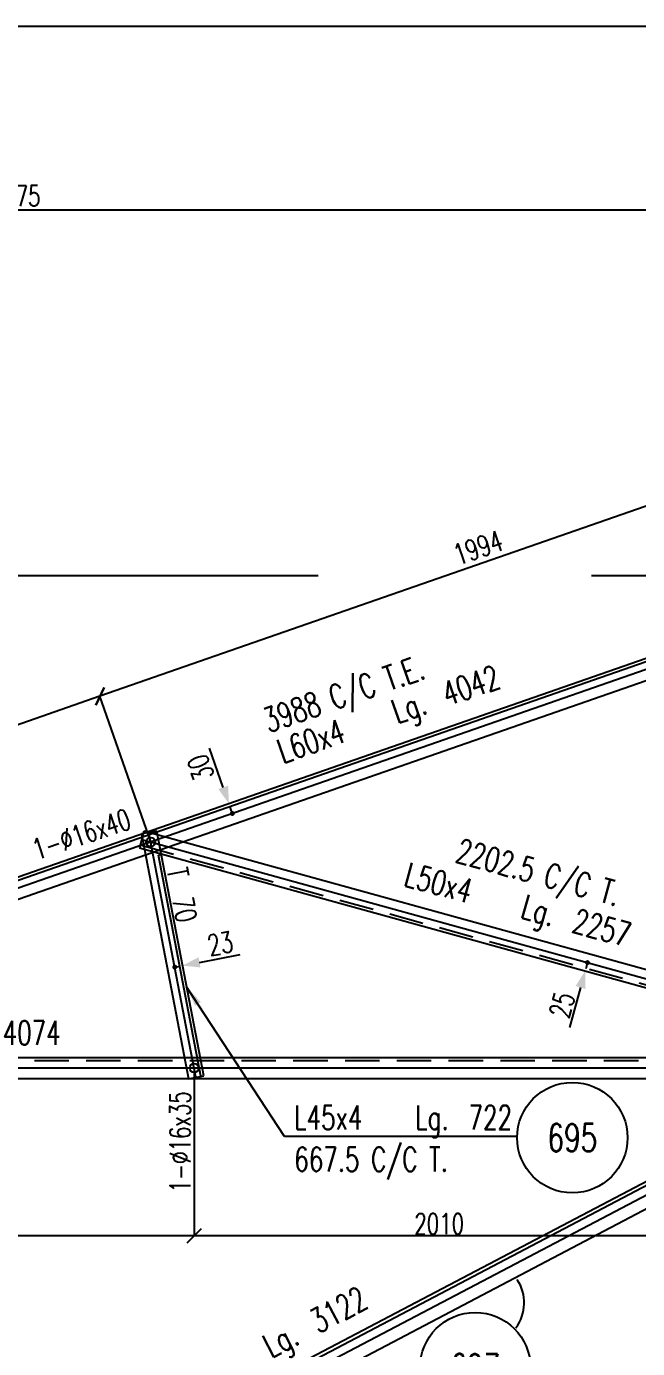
# Model space of a CAD drawing. Extents: x 669586 to 685806, y -4580 to 6900.
# Drawn here: x 675552 to 677322, y 3069 to 6900 of the extents above; entities that cross this region are included whole.
import ezdxf
from ezdxf.enums import TextEntityAlignment as Align

# ---------------------------------------------------------------- set-up
doc = ezdxf.new("R2010")
doc.units = 0
doc.header["$LTSCALE"] = 200
doc.header["$MEASUREMENT"] = 0
doc.linetypes.add('DASHED', pattern=[0.75, 0.5, -0.25])
doc.layers.get('0').update_dxf_attribs({"linetype": 'CONTINUOUS'})
for name, color, linetype in [('ASSI', 6, 'CONTINUOUS'), ('BOLLINI_1', 7, 'CONTINUOUS'), ('FORI', 2, 'CONTINUOUS'), ('LINEA_ANG', 2, 'CONTINUOUS'), ('LS', 7, 'CONTINUOUS'), ('QT_MAL', 7, 'CONTINUOUS'), ('QT_MPR', 7, 'CONTINUOUS'), ('TRAT-Y', 7, 'DASHED')]:
    doc.layers.add(name, color=color, linetype=linetype)
doc.styles.add('QUOTE', font='ROMANS8.SHX', dxfattribs={"width": 0.7})
doc.styles.add('RQL', font='ROMANS8.SHX', dxfattribs={"width": 0.7})
doc.styles.add('RS', font='ROMANS8.shx', dxfattribs={"width": 0.7})
doc.styles.get("Standard").update_dxf_attribs({"font": 'ROMANS8.SHX', "width": 0.7})
doc.dimstyles.new('FRECCE1', dxfattribs={"dimtxt": 60, "dimasz": 6.66, "dimexe": 0, "dimexo": 0, "dimgap": 1, "dimtad": 1, "dimzin": 0, "dimdsep": 46, "dimtxsty": 'RS', "dimblk1": 'QUOTP', "dimblk2": 'QUOTF', "dimsah": 1, "dimcen": 0, "dimclrd": 2, "dimclre": 2, "dimclrt": 7, "dimadec": 0, "dimazin": 0, "dimtfac": 1, "dimtix": 1, "dimtmove": 2, "dimatfit": 3, "dimldrblk": 'QUOTP', "dimfxl": 1, "dimtolj": 1, "dimtzin": 0, "dimarcsym": 0})
doc.dimstyles.new('TRATTO', dxfattribs={"dimscale": 0, "dimtxt": 60, "dimasz": 40, "dimexe": 0, "dimexo": 0, "dimgap": 5, "dimtad": 1, "dimrnd": 0.5, "dimdsep": 46, "dimtxsty": 'RS', "dimblk1": 'OBLIQUE', "dimblk2": 'OBLIQUE', "dimsah": 1, "dimcen": 0.09, "dimclrd": 2, "dimclre": 2, "dimclrt": 7, "dimadec": 0, "dimazin": 0, "dimtfac": 1, "dimtix": 1, "dimtmove": 2, "dimatfit": 3, "dimfxl": 1, "dimtolj": 1, "dimtzin": 0, "dimarcsym": 0})

# ---------------------------------------------------------------- blocks, each defined once
blk = doc.blocks.new('_OBLIQUE')
at = {"color": 0, "linetype": 'ByBlock'}
blk.add_line((-0.5, -0.5), (0.5, 0.5), dxfattribs=at)
blk = doc.blocks.new('*D18')
at = {"layer": 'LS', "color": 2, "lineweight": -2, "transparency": 16777216}
for p, q in [((672687.1, 5308.5), (672687.1, 6368)), ((672687.1, 6368), (677828.7, 6368)), ((677828.7, 5308.5), (677828.7, 6368))]:
    blk.add_line(p, q, dxfattribs=at)
at = {"layer": 'LS', "color": 2, "lineweight": -2, "transparency": 16777216, "xscale": 40, "yscale": 40, "zscale": 40, "rotation": 180}
blk.add_blockref('_OBLIQUE', (672687.1, 6368), dxfattribs=at)
at = {"layer": 'LS', "color": 2, "lineweight": -2, "transparency": 16777216, "xscale": 40, "yscale": 40, "zscale": 40}
blk.add_blockref('_OBLIQUE', (677828.7, 6368), dxfattribs=at)
at = {"layer": 'LS', "color": 7, "transparency": 16777216, "insert": (675257.9, 6405.9), "char_height": 60, "attachment_point": 5, "style": 'RS'}
blk.add_mtext('\\A1;5141.5 SUR TRUSQ. 75', dxfattribs=at)
blk = doc.blocks.new('ASSE98')
blk.add_line((0, 0), (1, 0))
at = {"color": 7, "style": 'QUOTE', "width": 0.5, "flags": 1}
for tag, p in [('TI', (1.38308, 6.82731)), ('DI_S', (1.38308, 6.42178)), ('D_S', (1.38308, 6.02092)), ('E_S', (1.38308, 5.68065)), ('NFORI', (1.36454, 5.29792)), ('ALAR', (1.36349, 4.93246)), ('FAM', (1.3775, 4.54645)), ('ALA', (1.38308, 4.19257)), ('DISP2', (1.38308, 3.84971)), ('DISP1', (1.38308, 3.50686)), ('PINZAF', (1.38308, 3.164)), ('PINZAI', (1.38308, 2.82114)), ('TRP', (1.38308, 2.47829)), ('NP', (1.38308, 2.13543)), ('SV', (1.38308, 1.79257)), ('PESO', (1.38308, 1.44971)), ('QUA', (1.38308, 1.10686)), ('LUN', (1.38308, 0.764)), ('PROF', (1.38308, 0.42114)), ('POS', (1.38308, 0.07829))]:
    blk.add_attdef(tag, p, '', height=0.2, dxfattribs=at)
at = {"color": 7, "flags": 1}
for tag, p in [('LAV1', (3.07431, 6.82847)), ('LAV2', (3.07431, 6.49513)), ('LAV3', (3.07431, 6.1618)), ('LAV4', (3.07431, 5.82847)), ('LAV5', (3.07431, 5.49513)), ('LAV6', (3.07431, 5.1618)), ('LAV7', (3.07431, 4.82847)), ('LAV8', (3.07431, 4.49513)), ('LAV9', (3.07431, 4.1618)), ('LAV10', (3.07431, 3.82847))]:
    blk.add_attdef(tag, p, '', height=0.2, dxfattribs=at)
blk = doc.blocks.new('16')
blk.add_circle((0, 0), 1)
blk = doc.blocks.new('*D29')
at = {"layer": 'QT_MPR', "color": 2, "lineweight": -2, "transparency": 16777216}
for p, q in [((677648.2, 5614.5), (675765, 4959.1)), ((677795, 5192.5), (677648.2, 5614.5)), ((675911.8, 4537.1), (675765, 4959.1))]:
    blk.add_line(p, q, dxfattribs=at)
at = {"layer": 'QT_MPR', "color": 2, "lineweight": -2, "transparency": 16777216, "xscale": 40, "yscale": 40, "zscale": 40}
for p, rotation in [((677648.2, 5614.5), 19.18916575412428), ((675765, 4959.1), 199.1891657541243)]:
    blk.add_blockref('_OBLIQUE', p, dxfattribs=dict(at, rotation=rotation))
at = {"layer": 'QT_MPR', "color": 7, "transparency": 16777216, "insert": (676860.3, 5389.5), "char_height": 60, "attachment_point": 5, "rotation": 19.1892, "style": 'RS'}
blk.add_mtext('\\A1;1994', dxfattribs=at)
blk = doc.blocks.new('*D30')
at = {"layer": 'QT_MPR', "color": 2, "lineweight": -2, "transparency": 16777216}
for p, q in [((675765, 4959.1), (673881.7, 4303.7)), ((675911.8, 4537.1), (675765, 4959.1)), ((674028.5, 3881.7), (673881.7, 4303.7))]:
    blk.add_line(p, q, dxfattribs=at)
at = {"layer": 'QT_MPR', "color": 2, "lineweight": -2, "transparency": 16777216, "xscale": 40, "yscale": 40, "zscale": 40}
for p, rotation in [((675765, 4959.1), 19.18916575412428), ((673881.7, 4303.7), 199.1891657541243)]:
    blk.add_blockref('_OBLIQUE', p, dxfattribs=dict(at, rotation=rotation))
at = {"layer": 'QT_MPR', "color": 7, "transparency": 16777216, "insert": (674811.8, 4664.5), "char_height": 60, "attachment_point": 5, "rotation": 19.1892, "style": 'RS'}
blk.add_mtext('\\A1;1994', dxfattribs=at)
blk = doc.blocks.new('*D31')
at = {"layer": 'QT_MPR', "color": 2, "lineweight": -2, "transparency": 16777216}
for p, q in [((676037.8, 3881.7), (676037.8, 3395.8)), ((678047.8, 3881.7), (678047.8, 3395.8)), ((678047.8, 3395.8), (676037.8, 3395.8))]:
    blk.add_line(p, q, dxfattribs=at)
at = {"layer": 'QT_MPR', "color": 2, "lineweight": -2, "transparency": 16777216, "xscale": 40, "yscale": 40, "zscale": 40, "rotation": 180}
blk.add_blockref('_OBLIQUE', (676037.8, 3395.8), dxfattribs=at)
at = {"layer": 'QT_MPR', "color": 2, "lineweight": -2, "transparency": 16777216, "xscale": 40, "yscale": 40, "zscale": 40}
blk.add_blockref('_OBLIQUE', (678047.8, 3395.8), dxfattribs=at)
at = {"layer": 'QT_MPR', "color": 7, "transparency": 16777216, "insert": (676747.6, 3430.8), "char_height": 60, "attachment_point": 5, "style": 'RS'}
blk.add_mtext('\\A1;2010', dxfattribs=at)
blk = doc.blocks.new('*D32')
at = {"layer": 'QT_MPR', "color": 2, "lineweight": -2, "transparency": 16777216}
for p, q in [((674028.5, 3881.7), (674028.5, 3395.8)), ((676037.8, 3881.7), (676037.8, 3395.8)), ((676037.8, 3395.8), (674028.5, 3395.8))]:
    blk.add_line(p, q, dxfattribs=at)
at = {"layer": 'QT_MPR', "color": 2, "lineweight": -2, "transparency": 16777216, "xscale": 40, "yscale": 40, "zscale": 40, "rotation": 180}
blk.add_blockref('_OBLIQUE', (674028.5, 3395.8), dxfattribs=at)
at = {"layer": 'QT_MPR', "color": 2, "lineweight": -2, "transparency": 16777216, "xscale": 40, "yscale": 40, "zscale": 40}
blk.add_blockref('_OBLIQUE', (676037.8, 3395.8), dxfattribs=at)
at = {"layer": 'QT_MPR', "color": 7, "transparency": 16777216, "insert": (675033.2, 3430.8), "char_height": 60, "attachment_point": 5, "style": 'RS'}
blk.add_mtext('\\A1;2010', dxfattribs=at)
blk = doc.blocks.new('QUOTP')
at = {"layer": 'ASSI', "color": 2, "const_width": 1.07}
blk.add_lwpolyline([(-0.53, 0, 1), (0.53, 0, 1)], format="xyb", close=True, dxfattribs=at)
blk = doc.blocks.new('QUOTF')
at = {"layer": 'LS', "color": 2}
blk.add_line((7.5, 0), (25.5, 0), dxfattribs=at)
blk.add_solid([(7.5, 2.25), (0, 0), (7.5, -2.25)], dxfattribs=at)
blk = doc.blocks.new('*D49')
at = {"layer": 'QT_MAL', "color": 2, "lineweight": -2, "transparency": 16777216}
for p, q in [((676138.5, 4647.8), (676138.5, 4647.8)), ((676146.2, 4625.7), (676140.7, 4641.5)), ((676148.4, 4619.5), (676148.4, 4619.5))]:
    blk.add_line(p, q, dxfattribs=at)
at = {"layer": 'QT_MAL', "color": 2, "lineweight": -2, "transparency": 16777216, "xscale": 6.66, "yscale": 6.66, "zscale": 6.66}
for name, p, rotation in [('QUOTF', (676138.5, 4647.8), 109.1891657541243), ('QUOTP', (676148.4, 4619.5), 289.1891657541242)]:
    blk.add_blockref(name, p, dxfattribs=dict(at, rotation=rotation))
at = {"layer": 'QT_MAL', "color": 7, "transparency": 16777216, "insert": (676056, 4751.9), "char_height": 60, "attachment_point": 5, "rotation": 109.1892, "style": 'RS'}
blk.add_mtext('\\A1;30', dxfattribs=at)
blk = doc.blocks.new('*D133')
at = {"layer": 'QT_MAL', "color": 2, "lineweight": -2, "transparency": 16777216}
for p, q in [((677175.3, 4181), (677172.2, 4169.7)), ((677177.1, 4187.4), (677177.1, 4187.4)), ((677170.4, 4163.3), (677170.4, 4163.3))]:
    blk.add_line(p, q, dxfattribs=at)
at = {"layer": 'QT_MAL', "color": 2, "lineweight": -2, "transparency": 16777216, "xscale": 6.66, "yscale": 6.66, "zscale": 6.66}
for name, p, rotation in [('QUOTP', (677177.1, 4187.4), 74.54987337996505), ('QUOTF', (677170.4, 4163.3), 254.549873379965)]:
    blk.add_blockref(name, p, dxfattribs=dict(at, rotation=rotation))
at = {"layer": 'QT_MAL', "color": 7, "transparency": 16777216, "insert": (677103.6, 4064.5), "char_height": 60, "attachment_point": 5, "rotation": 74.5499, "style": 'RS'}
blk.add_mtext('\\A1;25', dxfattribs=at)
blk = doc.blocks.new('*D134')
at = {"layer": 'QT_MAL', "color": 2, "lineweight": -2, "transparency": 16777216}
blk.add_line((675988.1, 4175.5), (675997.6, 4177.4), dxfattribs=at)
at = {"layer": 'QT_MAL', "color": 2, "lineweight": -2, "transparency": 16777216, "xscale": 6.66, "yscale": 6.66, "zscale": 6.66}
for name, p, rotation in [('QUOTF', (676004.2, 4178.6), 10.88209156020456), ('QUOTP', (675981.6, 4174.3), 190.8820915602046)]:
    blk.add_blockref(name, p, dxfattribs=dict(at, rotation=rotation))
at = {"layer": 'QT_MAL', "color": 7, "transparency": 16777216, "insert": (676113.4, 4242.7), "char_height": 60, "attachment_point": 5, "rotation": 10.8821, "style": 'RS'}
blk.add_mtext('\\A1;23', dxfattribs=at)
blk = doc.blocks.new('bull')
at = {"style": 'RS', "width": 0.7, "flags": 1}
for tag, p in [('NN', (-12.25, 0)), ('DIAMETRO', (0, -4.86)), ('SERRAGGIO', (0, -9.71)), ('LUNGHEZZA', (0, -14.57)), ('NB', (0, -19.43)), ('TIPO', (0, -24.12)), ('EL', (-0.14, -29))]:
    blk.add_attdef(tag, p, '', height=3, dxfattribs=at)
at = {"style": 'RS', "width": 0.7}
blk.add_attdef('BULLONE', (0, 0), '', height=3, dxfattribs=at)
blk = doc.blocks.new('xxx')
blk.add_circle((0, 0), 8)
at = {"color": 3, "style": 'RQL', "width": 0.7}
blk.add_attdef('POS', text='', height=4, dxfattribs=at).set_placement((0, 0), align=Align.MIDDLE)
at = {"color": 3, "style": 'RQL', "width": 0.7, "flags": 1}
blk.add_attdef('POS1', (-0.39, -5.42), '', height=2, dxfattribs=at)
at = {"style": 'RQL', "width": 0.7, "flags": 1}
blk.add_attdef('TIPO', (-0.39, -8.66), '', height=2, dxfattribs=at)

msp = doc.modelspace()

# ---------------------------------------------------------------- linework, layer by layer
at = {"layer": 'ASSI', "color": 2}
msp.add_line((672687.136, 5308.467), (676397.321, 5308.467), dxfattribs=at)
at = {"layer": 'LINEA_ANG'}
for p, q in [((677810.671, 5229.731), (673993.251, 3901.173)), ((674012.972, 3844.507), (677830.392, 5173.064)), ((675892.457, 4568.408), (675879.137, 4520.215)), ((675929.204, 4568.529), (675885.013, 4560.033)), ((675885.013, 4560.033), (676021.319, 3851.016)), ((678067.895, 3967.145), (675892.457, 4568.408)), ((676065.51, 3859.512), (675929.204, 4568.529)), ((675879.137, 4520.215), (678054.575, 3918.951)), ((675942.419, 4499.787), (675934.072, 4498.183)), ((678074.826, 3911.684), (674000.826, 3911.684)), ((678055.45, 3925.226), (675291.643, 2473.244)), ((674000.826, 3851.684), (678074.826, 3851.684)), ((675324.198, 2411.275), (678088.006, 3863.257)), ((676021.319, 3851.016), (676065.51, 3859.512))]:
    msp.add_line(p, q, dxfattribs=at)
at = {"layer": 'LINEA_ANG', "color": 2}
for p, q in [((677813.629, 5221.231), (673996.209, 3892.673)), ((676057.162, 3857.907), (675934.072, 4498.183)), ((678060.566, 3915.488), (675296.759, 2463.506))]:
    msp.add_line(p, q, dxfattribs=at)
at = {"layer": 'LS', "color": 2}
msp.add_line((677188.444, 5308.467), (678093.856, 5308.467), dxfattribs=at)
at = {"layer": 'LS', "color": 6}
for p, q in [((676299.144, 3683.262), (676015.889, 4117.621)), ((676973.451, 3683.262), (676299.144, 3683.262))]:
    msp.add_line(p, q, dxfattribs=at)
at = {"layer": 'LS', "color": 8}
msp.add_lwpolyline([(669586.361, 6899.738), (669586.361, -4580.262), (682306.361, -4580.262), (682306.361, -2980.262), (685806.361, -2980.262), (685806.361, 6899.738), (669586.361, 6899.738)], close=True, dxfattribs=at)
at = {"layer": 'LS', "color": 6}
msp.add_arc((676871.592, 3201.613), 122.289, 323.576003, 33.52137, dxfattribs=at)
msp.add_solid([(676040.287, 4061.901), (676015.889, 4117.621), (676057.04, 4072.826)], dxfattribs=at)
at = {"layer": 'TRAT-Y'}
for p, q in [((675881.402, 4528.408), (678056.84, 3927.144)), ((678074.826, 3902.684), (674000.826, 3902.684))]:
    msp.add_line(p, q, dxfattribs=at)

# ---------------------------------------------------------------- block references
at = {"layer": 'ASSI'}
ref = msp.add_blockref('ASSE98', (677820.532, 5201.397), dxfattribs=dict(at, xscale=4042, zscale=4042, rotation=199.1891657541243))
ref.add_attrib('PROF', 'L60x4', (676294.651, 4763.745), dxfattribs={"layer": '0', "color": 2, "height": 70, "rotation": 19.189166, "style": 'QUOTE', "width": 0.7})
ref.add_attrib('LUN', '4042', (676771.467, 4929.689), dxfattribs={"layer": '0', "color": 2, "height": 70, "rotation": 19.189166, "style": 'QUOTE', "width": 0.7})
ref.add_attrib('PESO', '3988 C/C T.E.', (676253.218, 4852.786), dxfattribs={"layer": '0', "color": 2, "height": 70, "rotation": 19.189166, "style": 'QUOTE', "width": 0.7})
ref.add_attrib('SV', 'Lg.', (676625.897, 4879.027), dxfattribs={"layer": '0', "color": 2, "height": 70, "rotation": 19.189166, "style": 'QUOTE', "width": 0.7})
ref.add_attrib('LAV1', 'A  45%%d', (677480.399, 5138.155), dxfattribs={"layer": '0', "color": 254, "height": 60, "rotation": 19.189166, "width": 0.7})
ref = msp.add_blockref('ASSE98', (676042.923, 3855.17), dxfattribs=dict(at, xscale=721.9999999999999, zscale=721.9999999999999, rotation=100.8820915602045))
ref.add_attrib('PROF', 'L45x4', (676327.81, 3703.544), dxfattribs={"layer": '0', "color": 2, "height": 70, "style": 'QUOTE', "width": 0.7})
ref.add_attrib('LUN', '722', (676832.677, 3703.544), dxfattribs={"layer": '0', "color": 2, "height": 70, "style": 'QUOTE', "width": 0.7})
ref.add_attrib('PESO', '667.5 C/C T.', (676327.81, 3582.549), dxfattribs={"layer": '0', "color": 2, "height": 70, "style": 'QUOTE', "width": 0.7})
ref.add_attrib('SV', 'Lg.', (676678.544, 3703.544), dxfattribs={"layer": '0', "color": 2, "height": 70, "style": 'QUOTE', "width": 0.7})
ref.add_attrib('LAV1', 'T  70', (675957.43, 4456.005), dxfattribs={"layer": '0', "color": 254, "height": 60, "rotation": -79.117908, "width": 0.7})
ref = msp.add_blockref('ASSE98', (675885.797, 4544.312), dxfattribs=dict(at, xscale=2257, zscale=2257, rotation=344.549873379965))
ref.add_attrib('PROF', 'L50x4', (676642.03, 4411.444), dxfattribs={"layer": '0', "color": 2, "height": 70, "rotation": 344.549873, "style": 'QUOTE', "width": 0.7})
ref.add_attrib('LUN', '2257', (677128.652, 4276.948), dxfattribs={"layer": '0', "color": 2, "height": 70, "rotation": 344.549873, "style": 'QUOTE', "width": 0.7})
ref.add_attrib('PESO', '2202.5 C/C T.', (676790.955, 4480.316), dxfattribs={"layer": '0', "color": 2, "height": 70, "rotation": 344.549873, "style": 'QUOTE', "width": 0.7})
ref.add_attrib('SV', 'Lg.', (676980.089, 4318.009), dxfattribs={"layer": '0', "color": 2, "height": 70, "rotation": 344.549873, "style": 'QUOTE', "width": 0.7})
ref = msp.add_blockref('ASSE98', (678074.826, 3881.684), dxfattribs=dict(at, xscale=4074, zscale=4074, rotation=180))
ref.add_attrib('PROF', 'L60x4', (674978.224, 3948.746), dxfattribs={"layer": '0', "color": 2, "height": 70, "style": 'QUOTE', "width": 0.7})
ref.add_attrib('LUN', '4074', (675483.091, 3948.746), dxfattribs={"layer": '0', "color": 2, "height": 70, "style": 'QUOTE', "width": 0.7})
ref.add_attrib('PESO', '4020 C/C T.E.', (675026.799, 3759.557), dxfattribs={"layer": '0', "color": 2, "height": 70, "style": 'QUOTE', "width": 0.7})
ref.add_attrib('SV', 'Lg.', (675328.958, 3948.746), dxfattribs={"layer": '0', "color": 2, "height": 70, "style": 'QUOTE', "width": 0.7})
ref = msp.add_blockref('ASSE98', (678071.728, 3894.241), dxfattribs=dict(at, xscale=3122, zscale=3122, rotation=207.7154487364759))
ref.add_attrib('PROF', 'L70x5', (675953.817, 2878.381), dxfattribs={"layer": '0', "color": 2, "height": 70, "rotation": 27.715449, "style": 'QUOTE', "width": 0.7})
ref.add_attrib('LUN', '3122', (676397.867, 3111.666), dxfattribs={"layer": '0', "color": 2, "height": 70, "rotation": 27.715449, "style": 'QUOTE', "width": 0.7})
ref.add_attrib('PESO', '3068 C/C T.', (676228.938, 2751.45), dxfattribs={"layer": '0', "color": 2, "height": 70, "rotation": 27.715449, "style": 'QUOTE', "width": 0.7})
ref.add_attrib('SV', 'Lg.', (676261.418, 3039.981), dxfattribs={"layer": '0', "color": 2, "height": 70, "rotation": 27.715449, "style": 'QUOTE', "width": 0.7})
at = {"layer": 'BOLLINI_1', "xscale": 19.99799999950235, "yscale": 19.99799999950235, "zscale": 19.99799999950235}
for p, values in [((677133.405, 3680.129), {'POS': '695'}), ((676852.045, 3013.645), {'POS': '697'})]:
    msp.add_blockref('xxx', p, dxfattribs=at).add_auto_attribs(values)
at = {"layer": 'FORI', "xscale": 13, "yscale": 13, "zscale": 13}
for p in [(675911.821, 4537.119), (676037.826, 3881.684)]:
    msp.add_blockref('16', p, dxfattribs=at)
at = {"layer": 'LS', "color": 7}
for p, xscale, yscale, zscale, rotation, values in [((675581.868, 4483.969), 20.00000000000001, 20.00000000000001, 20.00000000000001, 18.51233181241057, {'BULLONE': '1-%%c16x40                '}), ((676027.007, 3521.407), 20, 20, 20, 90, {'BULLONE': '1-%%c16x35                '})]:
    msp.add_blockref('bull', p, dxfattribs=dict(at, xscale=xscale, yscale=yscale, zscale=zscale, rotation=rotation)).add_auto_attribs(values)

# ---------------------------------------------------------------- dimensions: what is measured, and where the dimension line sits
at = {"layer": 'LS'}
dim = msp.add_linear_dim(base=(677828.675, 6368), p1=(672687.136, 5308.467), p2=(677828.675, 5308.467), text='<> SUR TRUSQ. 75', dimstyle='TRATTO', override={"dimscale": 1}, dxfattribs=at)
dim.commit()
dim.dimension.update_dxf_attribs({"geometry": '*D18', "text_midpoint": (675257.906, 6405.857)})
at = {"layer": 'QT_MAL'}
for base, p1, p2, angle, text, picture, middle in [((676138.539, 4647.787), (676148.399, 4619.454), (676138.539, 4647.787), 109.189166, '30', '*D49', (676056.02, 4751.888)), ((676004.161, 4178.626), (675981.575, 4174.284), (676004.161, 4178.626), 10.882092, '23', '*D134', (676113.441, 4242.672)), ((677170.401, 4163.326), (677177.061, 4187.423), (677170.401, 4163.326), 74.549873, '25', '*D133', (677103.612, 4064.524))]:
    dim = msp.add_linear_dim(base=base, p1=p1, p2=p2, angle=angle, text=text, dimstyle='FRECCE1', dxfattribs=at)
    dim.commit()
    dim.dimension.update_dxf_attribs({"geometry": picture, "text_midpoint": middle, "dimtype": 128})
at = {"layer": 'QT_MPR'}
for base, p1, p2, picture, middle in [((675764.952, 4959.127), (677795.032, 5192.523), (675911.821, 4537.119), '*D29', (676860.271, 5389.452)), ((673881.654, 4303.692), (675911.821, 4537.119), (674028.523, 3881.684), '*D30', (674811.799, 4664.465))]:
    dim = msp.add_linear_dim(base=base, p1=p1, p2=p2, angle=19.189166, text='1994', dimstyle='TRATTO', override={"dimscale": 1}, dxfattribs=at)
    dim.commit()
    dim.dimension.update_dxf_attribs({"geometry": picture, "text_midpoint": middle, "dimtype": 128})
for base, p1, p2, picture, middle in [((674028.523, 3395.819), (676037.826, 3881.684), (674028.523, 3881.684), '*D32', (675033.174, 3430.819)), ((676037.826, 3395.819), (678047.826, 3881.684), (676037.826, 3881.684), '*D31', (676747.604, 3430.819))]:
    dim = msp.add_linear_dim(base=base, p1=p1, p2=p2, text='2010', dimstyle='TRATTO', override={"dimscale": 1}, dxfattribs=at)
    dim.commit()
    dim.dimension.update_dxf_attribs({"geometry": picture, "text_midpoint": middle, "dimtype": 128})

doc.saveas('drawing.dxf')
